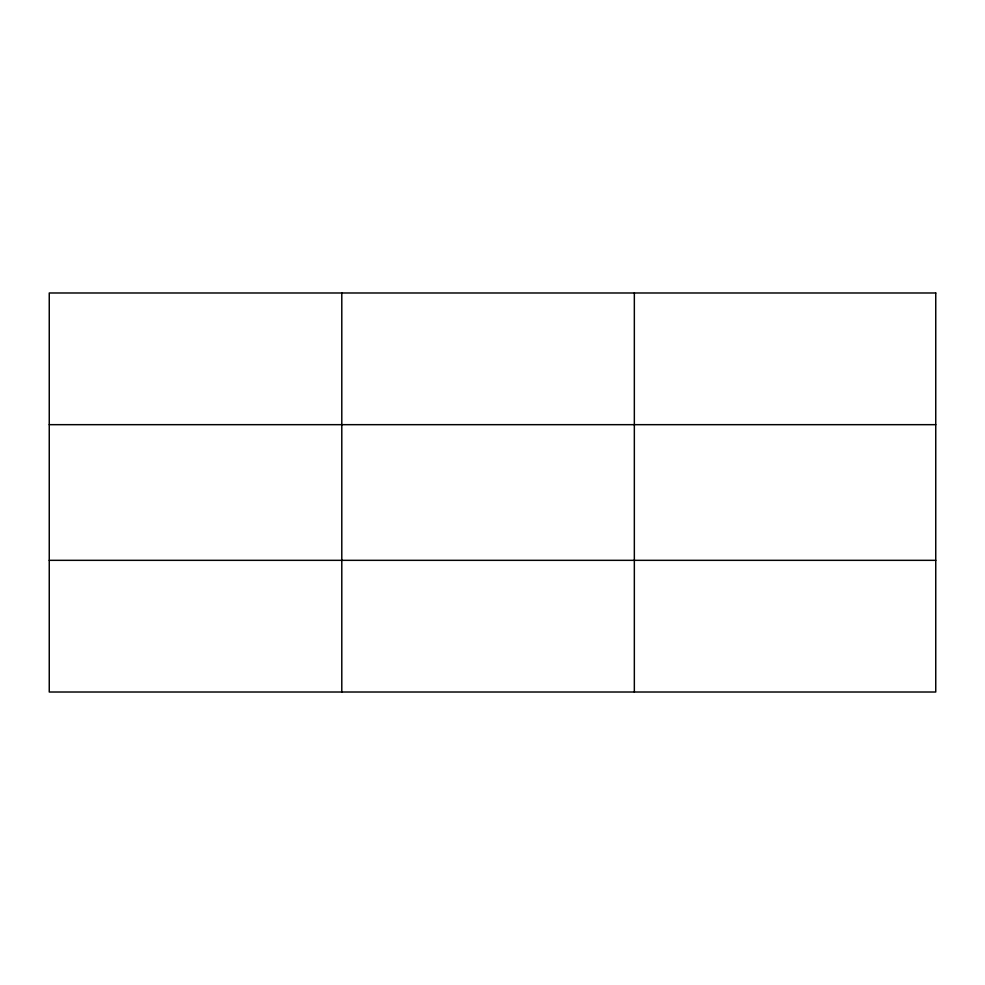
<?xml version="1.0" encoding="UTF-8"?>
<svg xmlns="http://www.w3.org/2000/svg" width="985" height="985" viewBox="0 0 985 985"><rect width="100%" height="100%" fill="white"/><g stroke="black" fill="none" stroke-linecap="round" stroke-linejoin="round"><path stroke-width="1.48" d="M341.795 292.988L341.795 692.012M634.34 292.988L634.34 692.012M49.25 424.67L935.75 424.67M49.25 560.33L935.75 560.33M935.75 292.988L935.75 692.012L49.25 692.012L49.25 292.988L935.75 292.988"/></g></svg>
